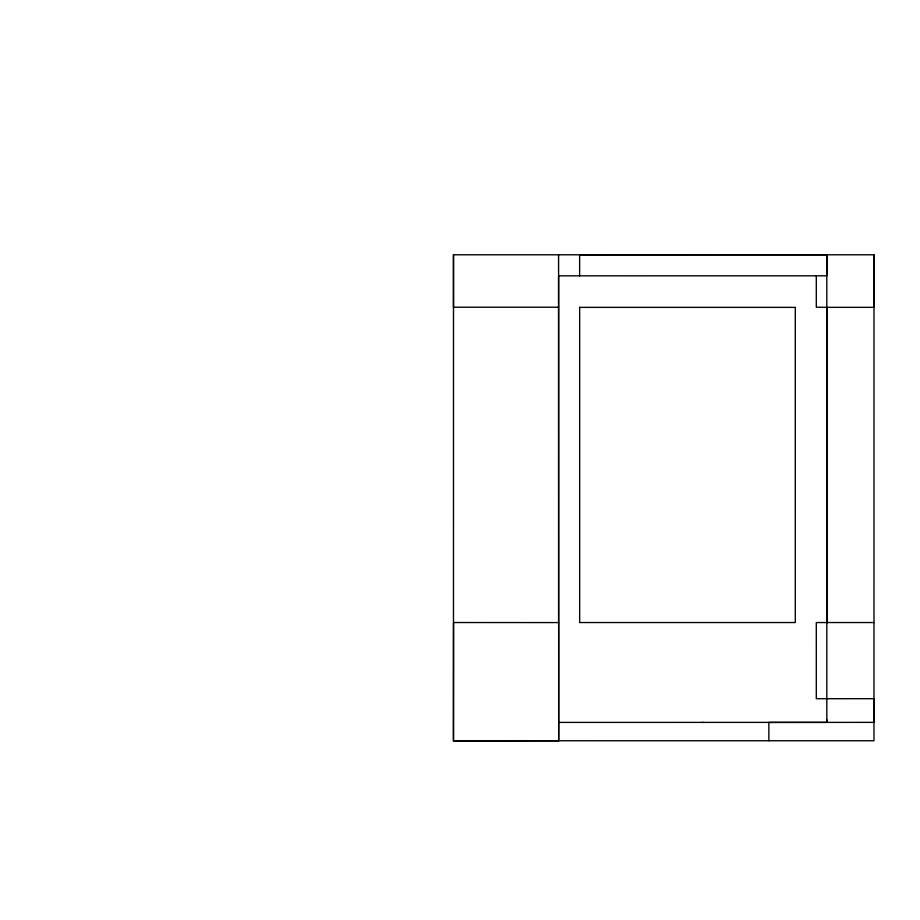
<?xml version="1.0" encoding="UTF-8"?>
<svg xmlns="http://www.w3.org/2000/svg" width="920" height="920" viewBox="0 0 920 920"><rect width="100%" height="100%" fill="white"/><g stroke="black" fill="none" stroke-linecap="round" stroke-linejoin="round"><path stroke-width="1.38" d="M453.468 740.91L453.548 622.529L558.681 622.575L558.681 740.795L453.468 740.91L453.502 254.782L873.988 254.782L873.977 740.749L453.548 740.761M453.491 307.234L453.468 254.782M826.827 622.736L826.838 307.337L874 307.337L873.954 254.782M579.634 275.839L579.634 254.817L826.838 254.782L826.804 275.805L558.612 275.839L558.681 740.795M873.954 622.541L816.293 622.541L816.304 698.717L873.977 698.694L873.977 722.361L768.856 722.43L768.867 740.772M703.133 722.384L702.42 722.384M453.445 307.222L558.612 307.222M558.681 722.407L826.838 722.372L826.838 719.75M826.815 307.337L816.304 307.199L816.304 275.805M826.804 254.782L826.827 722.384M558.612 622.541L558.589 254.805M579.657 307.372L579.657 622.541L795.317 622.541L795.306 307.372L579.657 307.372"/></g></svg>
